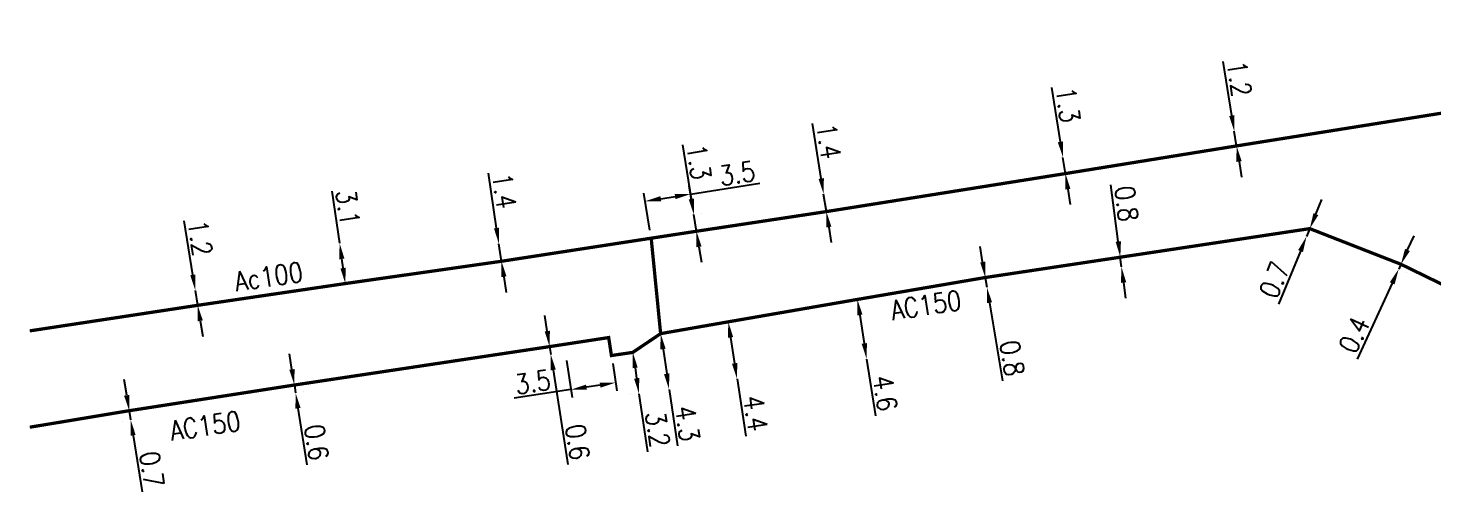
# Model space of a CAD drawing. Header units: millimetres. Extents: x 150998 to 151977, y 126997 to 128005.
# Drawn here: x 150999.9 to 151106.9, y 127576 to 127611.4 of the extents above; entities that cross this region are included whole.
import ezdxf

# ---------------------------------------------------------------- set-up
doc = ezdxf.new("R2010")
doc.units = ezdxf.units.MM
doc.header["$PDMODE"] = 34
doc.linetypes.add('L_100_AP', pattern=[14, 10, -1.5, 1, -1.5])
doc.layers.get('DEFPOINTS').update_dxf_attribs({"linetype": 'CONTINUOUS'})
doc.layers.add('L_140', color=3, linetype='CONTINUOUS')
doc.styles.get("Standard").update_dxf_attribs({"font": 'romans.shx', "width": 0.85})
doc.dimstyles.get("Standard").update_dxf_attribs({"dimtxt": 1.5, "dimasz": 1.2, "dimexe": 0.625, "dimexo": 0.625, "dimgap": 0.25, "dimtad": 1, "dimdec": 1, "dimzin": 0, "dimdsep": 46, "dimtxsty": 'Standard', "dimcen": -0.5, "dimadec": 0, "dimazin": 0, "dimtfac": 1, "dimtdec": 1, "dimtmove": 0, "dimatfit": 3, "dimfxl": 0, "dimtolj": 1, "dimtzin": 0, "dimarcsym": 0})

# ---------------------------------------------------------------- blocks, each defined once
blk = doc.blocks.new('*D420')
at = {"layer": 'DEFPOINTS', "color": 0, "linetype": 'Continuous', "transparency": 16777216}
for p in [(151007.58, 127582.2), (151007.69, 127581.51), (151007.69, 127581.51)]:
    blk.add_point(p, dxfattribs=at)
at = {"layer": 'L_140', "color": 0, "linetype": 'Continuous', "lineweight": -2, "transparency": 16777216}
for p, q in [((151007.39, 127583.38), (151007.2, 127584.57)), ((151007.58, 127582.2), (151007.69, 127581.51)), ((151006.96, 127582.1), (151006.96, 127582.1)), ((151007.07, 127581.41), (151007.07, 127581.41)), ((151007.88, 127580.32), (151008.56, 127576))]:
    blk.add_line(p, q, dxfattribs=at)
at = {"layer": 'L_140', "color": 0, "linetype": 'Continuous', "transparency": 16777216}
for points in [[(151007.59, 127583.41), (151007.19, 127583.35), (151007.58, 127582.2)], [(151008.07, 127580.35), (151007.68, 127580.29), (151007.69, 127581.51)]]:
    blk.add_solid(points, dxfattribs=at)
at = {"layer": 'L_140', "color": 0, "linetype": 'Continuous', "transparency": 16777216, "insert": (151009.3, 127577.73), "char_height": 1.5, "attachment_point": 5, "rotation": 278.9995}
blk.add_mtext('\\A1;0.7', dxfattribs=at)
blk = doc.blocks.new('*D421')
at = {"layer": 'DEFPOINTS', "color": 0, "linetype": 'Continuous', "transparency": 16777216}
for p in [(151020.17, 127584.16), (151020.26, 127583.57), (151020.26, 127583.57)]:
    blk.add_point(p, dxfattribs=at)
at = {"layer": 'L_140', "color": 0, "linetype": 'Continuous', "lineweight": -2, "transparency": 16777216}
for p, q in [((151019.98, 127585.35), (151019.8, 127586.54)), ((151020.17, 127584.16), (151020.26, 127583.57)), ((151020.78, 127584.26), (151020.78, 127584.26)), ((151020.88, 127583.67), (151020.88, 127583.67)), ((151020.44, 127582.39), (151021.12, 127578.07))]:
    blk.add_line(p, q, dxfattribs=at)
at = {"layer": 'L_140', "color": 0, "linetype": 'Continuous', "transparency": 16777216}
for points in [[(151020.18, 127585.38), (151019.78, 127585.32), (151020.17, 127584.16)], [(151020.64, 127582.42), (151020.25, 127582.35), (151020.26, 127583.57)]]:
    blk.add_solid(points, dxfattribs=at)
at = {"layer": 'L_140', "color": 0, "linetype": 'Continuous', "transparency": 16777216, "insert": (151021.86, 127579.79), "char_height": 1.5, "attachment_point": 5, "rotation": 278.8696}
blk.add_mtext('\\A1;0.6', dxfattribs=at)
blk = doc.blocks.new('*D422')
at = {"layer": 'DEFPOINTS', "color": 0, "linetype": 'Continuous', "transparency": 16777216}
for p in [(151039.62, 127587.09), (151039.71, 127586.49), (151039.71, 127586.49)]:
    blk.add_point(p, dxfattribs=at)
at = {"layer": 'L_140', "color": 0, "linetype": 'Continuous', "lineweight": -2, "transparency": 16777216}
for p, q in [((151039.44, 127588.27), (151039.26, 127589.46)), ((151039.62, 127587.09), (151039.71, 127586.49)), ((151039.9, 127585.31), (151041, 127578.09))]:
    blk.add_line(p, q, dxfattribs=at)
at = {"layer": 'L_140', "color": 0, "linetype": 'Continuous', "transparency": 16777216}
for points in [[(151039.64, 127588.3), (151039.24, 127588.24), (151039.62, 127587.09)], [(151040.09, 127585.34), (151039.7, 127585.28), (151039.71, 127586.49)]]:
    blk.add_solid(points, dxfattribs=at)
at = {"layer": 'L_140', "color": 0, "linetype": 'Continuous', "transparency": 16777216, "insert": (151041.75, 127579.81), "char_height": 1.5, "attachment_point": 5, "rotation": 278.7331}
blk.add_mtext('\\A1;0.6', dxfattribs=at)
blk = doc.blocks.new('*D423')
at = {"layer": 'DEFPOINTS', "color": 0, "linetype": 'Continuous', "transparency": 16777216}
for p in [(151040.8, 127586.66), (151044.33, 127586.41), (151041.24, 127583.81)]:
    blk.add_point(p, dxfattribs=at)
at = {"layer": 'L_140', "color": 0, "linetype": 'Continuous', "lineweight": -2, "transparency": 16777216}
for p, q in [((151040.9, 127586.04), (151041.33, 127583.2)), ((151044.43, 127585.79), (151044.75, 127583.72)), ((151041.24, 127583.81), (151036.92, 127583.15)), ((151043.46, 127584.16), (151042.42, 127584))]:
    blk.add_line(p, q, dxfattribs=at)
at = {"layer": 'L_140', "color": 0, "linetype": 'Continuous', "transparency": 16777216}
for points in [[(151043.43, 127584.35), (151043.5, 127583.96), (151044.65, 127584.34)], [(151042.39, 127584.19), (151042.46, 127583.8), (151041.24, 127583.81)]]:
    blk.add_solid(points, dxfattribs=at)
at = {"layer": 'L_140', "color": 0, "linetype": 'Continuous', "transparency": 16777216, "insert": (151038.33, 127584.38), "char_height": 1.5, "attachment_point": 5, "rotation": 8.7331}
blk.add_mtext('\\A1;3.5', dxfattribs=at)
blk = doc.blocks.new('*D424')
at = {"layer": 'DEFPOINTS', "color": 0, "linetype": 'Continuous', "transparency": 16777216}
for p in [(151045.96, 127586.65), (151046.43, 127583.49), (151046.43, 127583.49)]:
    blk.add_point(p, dxfattribs=at)
at = {"layer": 'L_140', "color": 0, "linetype": 'Continuous', "lineweight": -2, "transparency": 16777216}
for p, q in [((151045.34, 127586.56), (151045.34, 127586.56)), ((151046.14, 127585.47), (151046.25, 127584.67)), ((151045.81, 127583.4), (151045.81, 127583.4)), ((151046.43, 127583.49), (151047.09, 127579.07))]:
    blk.add_line(p, q, dxfattribs=at)
at = {"layer": 'L_140', "color": 0, "linetype": 'Continuous', "transparency": 16777216}
for points in [[(151046.33, 127585.5), (151045.94, 127585.44), (151045.96, 127586.65)], [(151046.45, 127584.7), (151046.06, 127584.64), (151046.43, 127583.49)]]:
    blk.add_solid(points, dxfattribs=at)
at = {"layer": 'L_140', "color": 0, "linetype": 'Continuous', "transparency": 16777216, "insert": (151047.85, 127580.78), "char_height": 1.5, "attachment_point": 5, "rotation": 278.4988}
blk.add_mtext('\\A1;3.2', dxfattribs=at)
blk = doc.blocks.new('*D425')
at = {"layer": 'DEFPOINTS', "color": 0, "linetype": 'Continuous', "transparency": 16777216}
for p in [(151048.08, 127588.08), (151048.72, 127583.83), (151048.72, 127583.83)]:
    blk.add_point(p, dxfattribs=at)
at = {"layer": 'L_140', "color": 0, "linetype": 'Continuous', "lineweight": -2, "transparency": 16777216}
for p, q in [((151048.26, 127586.9), (151048.54, 127585.02)), ((151048.72, 127583.83), (151049.37, 127579.51))]:
    blk.add_line(p, q, dxfattribs=at)
at = {"layer": 'L_140', "color": 0, "linetype": 'Continuous', "transparency": 16777216}
for points in [[(151048.46, 127586.93), (151048.06, 127586.87), (151048.08, 127588.08)], [(151048.74, 127585.05), (151048.34, 127584.99), (151048.72, 127583.83)]]:
    blk.add_solid(points, dxfattribs=at)
at = {"layer": 'L_140', "color": 0, "linetype": 'Continuous', "transparency": 16777216, "insert": (151050.12, 127581.22), "char_height": 1.5, "attachment_point": 5, "rotation": 278.4988}
blk.add_mtext('\\A1;4.3', dxfattribs=at)
blk = doc.blocks.new('*D426')
at = {"layer": 'DEFPOINTS', "color": 0, "linetype": 'Continuous', "transparency": 16777216}
for p in [(151063.08, 127590.69), (151063.78, 127586.14), (151063.78, 127586.14)]:
    blk.add_point(p, dxfattribs=at)
at = {"layer": 'L_140', "color": 0, "linetype": 'Continuous', "lineweight": -2, "transparency": 16777216}
for p, q in [((151063.26, 127589.5), (151063.6, 127587.33)), ((151063.78, 127586.14), (151064.45, 127581.82))]:
    blk.add_line(p, q, dxfattribs=at)
at = {"layer": 'L_140', "color": 0, "linetype": 'Continuous', "transparency": 16777216}
for points in [[(151063.46, 127589.53), (151063.07, 127589.47), (151063.08, 127590.69)], [(151063.8, 127587.36), (151063.4, 127587.3), (151063.78, 127586.14)]]:
    blk.add_solid(points, dxfattribs=at)
at = {"layer": 'L_140', "color": 0, "linetype": 'Continuous', "transparency": 16777216, "insert": (151065.19, 127583.54), "char_height": 1.5, "attachment_point": 5, "rotation": 278.7464}
blk.add_mtext('\\A1;4.6', dxfattribs=at)
blk = doc.blocks.new('*D427')
at = {"layer": 'DEFPOINTS', "color": 0, "linetype": 'Continuous', "transparency": 16777216}
for p in [(151072.82, 127592.36), (151072.94, 127591.62), (151072.94, 127591.62)]:
    blk.add_point(p, dxfattribs=at)
at = {"layer": 'L_140', "color": 0, "linetype": 'Continuous', "lineweight": -2, "transparency": 16777216}
for p, q in [((151072.62, 127593.55), (151072.42, 127594.73)), ((151072.82, 127592.36), (151072.94, 127591.62)), ((151073.14, 127590.44), (151074.14, 127584.47))]:
    blk.add_line(p, q, dxfattribs=at)
at = {"layer": 'L_140', "color": 0, "linetype": 'Continuous', "transparency": 16777216}
for points in [[(151072.82, 127593.58), (151072.43, 127593.51), (151072.82, 127592.36)], [(151073.34, 127590.47), (151072.95, 127590.41), (151072.94, 127591.62)]]:
    blk.add_solid(points, dxfattribs=at)
at = {"layer": 'L_140', "color": 0, "linetype": 'Continuous', "transparency": 16777216, "insert": (151074.87, 127586.2), "char_height": 1.5, "attachment_point": 5, "rotation": 279.4963}
blk.add_mtext('\\A1;0.8', dxfattribs=at)
blk = doc.blocks.new('*D428')
at = {"layer": 'DEFPOINTS', "color": 0, "linetype": 'Continuous', "transparency": 16777216}
for p in [(151083.11, 127593.91), (151083.2, 127593.17), (151083.2, 127593.17)]:
    blk.add_point(p, dxfattribs=at)
at = {"layer": 'L_140', "color": 0, "linetype": 'Continuous', "lineweight": -2, "transparency": 16777216}
for p, q in [((151082.96, 127595.1), (151082.4, 127599.44)), ((151083.2, 127593.17), (151083.11, 127593.91)), ((151083.36, 127591.98), (151083.51, 127590.79))]:
    blk.add_line(p, q, dxfattribs=at)
at = {"layer": 'L_140', "color": 0, "linetype": 'Continuous', "transparency": 16777216}
for points in [[(151083.16, 127595.13), (151082.76, 127595.08), (151083.11, 127593.91)], [(151083.56, 127592), (151083.16, 127591.95), (151083.2, 127593.17)]]:
    blk.add_solid(points, dxfattribs=at)
at = {"layer": 'L_140', "color": 0, "linetype": 'Continuous', "transparency": 16777216, "insert": (151083.59, 127597.99), "char_height": 1.5, "attachment_point": 5, "rotation": 277.3026}
blk.add_mtext('\\A1;0.8', dxfattribs=at)
blk = doc.blocks.new('*D429')
at = {"layer": 'DEFPOINTS', "color": 0, "linetype": 'Continuous', "transparency": 16777216}
for p in [(151104.33, 127593.01), (151104.33, 127593.01), (151104.5, 127593.37)]:
    blk.add_point(p, dxfattribs=at)
at = {"layer": 'L_140', "color": 0, "linetype": 'Continuous', "lineweight": -2, "transparency": 16777216}
for p, q in [((151105, 127594.46), (151105.5, 127595.55)), ((151104.5, 127593.37), (151104.33, 127593.01)), ((151105.06, 127593.11), (151105.06, 127593.11)), ((151103.83, 127591.92), (151101.17, 127586.12)), ((151104.9, 127592.75), (151104.9, 127592.75))]:
    blk.add_line(p, q, dxfattribs=at)
at = {"layer": 'L_140', "color": 0, "linetype": 'Continuous', "transparency": 16777216}
for points in [[(151104.81, 127594.55), (151105.18, 127594.38), (151104.5, 127593.37)], [(151103.65, 127592), (151104.01, 127591.83), (151104.33, 127593.01)]]:
    blk.add_solid(points, dxfattribs=at)
at = {"layer": 'L_140', "color": 0, "linetype": 'Continuous', "transparency": 16777216, "insert": (151100.93, 127588), "char_height": 1.5, "attachment_point": 5, "rotation": 65.3687}
blk.add_mtext('\\A1;0.4', dxfattribs=at)
blk = doc.blocks.new('*D431')
at = {"layer": 'DEFPOINTS', "color": 0, "linetype": 'Continuous', "transparency": 16777216}
for p in [(151097.55, 127596.09), (151097.55, 127596.09), (151097.3, 127595.49)]:
    blk.add_point(p, dxfattribs=at)
at = {"layer": 'L_140', "color": 0, "linetype": 'Continuous', "lineweight": -2, "transparency": 16777216}
for p, q in [((151098.01, 127597.19), (151098.47, 127598.3)), ((151097.55, 127596.09), (151097.3, 127595.49)), ((151096.84, 127594.38), (151095.17, 127590.34))]:
    blk.add_line(p, q, dxfattribs=at)
at = {"layer": 'L_140', "color": 0, "linetype": 'Continuous', "transparency": 16777216}
for points in [[(151097.83, 127597.27), (151098.2, 127597.12), (151097.55, 127596.09)], [(151096.66, 127594.45), (151097.03, 127594.3), (151097.3, 127595.49)]]:
    blk.add_solid(points, dxfattribs=at)
at = {"layer": 'L_140', "color": 0, "linetype": 'Continuous', "transparency": 16777216, "insert": (151094.85, 127592.19), "char_height": 1.5, "attachment_point": 5, "rotation": 67.4987}
blk.add_mtext('\\A1;0.7', dxfattribs=at)
blk = doc.blocks.new('*D445')
at = {"layer": 'DEFPOINTS', "color": 0, "linetype": 'Continuous', "transparency": 16777216}
for p in [(151012.62, 127591.37), (151012.62, 127591.37), (151012.8, 127590.24)]:
    blk.add_point(p, dxfattribs=at)
at = {"layer": 'L_140', "color": 0, "linetype": 'Continuous', "lineweight": -2, "transparency": 16777216}
for p, q in [((151012.43, 127592.56), (151011.76, 127596.69)), ((151012.8, 127590.24), (151012.62, 127591.37)), ((151012.99, 127589.05), (151013.18, 127587.87))]:
    blk.add_line(p, q, dxfattribs=at)
at = {"layer": 'L_140', "color": 0, "linetype": 'Continuous', "transparency": 16777216}
for points in [[(151012.62, 127592.59), (151012.23, 127592.53), (151012.62, 127591.37)], [(151013.19, 127589.09), (151012.79, 127589.02), (151012.8, 127590.24)]]:
    blk.add_solid(points, dxfattribs=at)
at = {"layer": 'L_140', "color": 0, "linetype": 'Continuous', "transparency": 16777216, "insert": (151012.98, 127595.38), "char_height": 1.5, "attachment_point": 5, "rotation": 279.1767}
blk.add_mtext('\\A1;1.2', dxfattribs=at)
blk = doc.blocks.new('*D446')
at = {"layer": 'DEFPOINTS', "color": 0, "linetype": 'Continuous', "transparency": 16777216}
for p in [(151023.62, 127594.97), (151023.62, 127594.97), (151024.05, 127591.9)]:
    blk.add_point(p, dxfattribs=at)
at = {"layer": 'L_140', "color": 0, "linetype": 'Continuous', "lineweight": -2, "transparency": 16777216}
for p, q in [((151023.62, 127594.97), (151023.06, 127598.94)), ((151023.88, 127593.09), (151023.78, 127593.78))]:
    blk.add_line(p, q, dxfattribs=at)
at = {"layer": 'L_140', "color": 0, "linetype": 'Continuous', "transparency": 16777216}
for points in [[(151023.98, 127593.81), (151023.58, 127593.75), (151023.62, 127594.97)], [(151024.08, 127593.11), (151023.68, 127593.06), (151024.05, 127591.9)]]:
    blk.add_solid(points, dxfattribs=at)
at = {"layer": 'L_140', "color": 0, "linetype": 'Continuous', "transparency": 16777216, "insert": (151024.25, 127597.69), "char_height": 1.5, "attachment_point": 5, "rotation": 277.955}
blk.add_mtext('\\A1;3.1', dxfattribs=at)
blk = doc.blocks.new('*D447')
at = {"layer": 'DEFPOINTS', "color": 0, "linetype": 'Continuous', "transparency": 16777216}
for p in [(151035.75, 127594.94), (151035.75, 127594.94), (151035.95, 127593.6)]:
    blk.add_point(p, dxfattribs=at)
at = {"layer": 'L_140', "color": 0, "linetype": 'Continuous', "lineweight": -2, "transparency": 16777216}
for p, q in [((151035.58, 127596.13), (151034.95, 127600.33)), ((151035.95, 127593.6), (151035.75, 127594.94)), ((151036.13, 127592.42), (151036.3, 127591.23))]:
    blk.add_line(p, q, dxfattribs=at)
at = {"layer": 'L_140', "color": 0, "linetype": 'Continuous', "transparency": 16777216}
for points in [[(151035.77, 127596.16), (151035.38, 127596.1), (151035.75, 127594.94)], [(151036.33, 127592.45), (151035.93, 127592.39), (151035.95, 127593.6)]]:
    blk.add_solid(points, dxfattribs=at)
at = {"layer": 'L_140', "color": 0, "linetype": 'Continuous', "transparency": 16777216, "insert": (151036.17, 127598.97), "char_height": 1.5, "attachment_point": 5, "rotation": 278.4502}
blk.add_mtext('\\A1;1.4', dxfattribs=at)
blk = doc.blocks.new('*D448')
at = {"layer": 'DEFPOINTS', "color": 0, "linetype": 'Continuous', "transparency": 16777216}
for p in [(151050.61, 127597.17), (151050.61, 127597.17), (151050.81, 127595.89)]:
    blk.add_point(p, dxfattribs=at)
at = {"layer": 'L_140', "color": 0, "linetype": 'Continuous', "lineweight": -2, "transparency": 16777216}
for p, q in [((151050.42, 127598.36), (151049.76, 127602.49)), ((151050.81, 127595.89), (151050.61, 127597.17)), ((151051.23, 127597.27), (151051.23, 127597.27)), ((151051.43, 127595.98), (151051.43, 127595.98)), ((151051, 127594.7), (151051.19, 127593.52))]:
    blk.add_line(p, q, dxfattribs=at)
at = {"layer": 'L_140', "color": 0, "linetype": 'Continuous', "transparency": 16777216}
for points in [[(151050.62, 127598.39), (151050.22, 127598.32), (151050.61, 127597.17)], [(151051.2, 127594.73), (151050.8, 127594.67), (151050.81, 127595.89)]]:
    blk.add_solid(points, dxfattribs=at)
at = {"layer": 'L_140', "color": 0, "linetype": 'Continuous', "transparency": 16777216, "insert": (151050.99, 127601.17), "char_height": 1.5, "attachment_point": 5, "rotation": 279.0152}
blk.add_mtext('\\A1;1.3', dxfattribs=at)
blk = doc.blocks.new('*D449')
at = {"layer": 'DEFPOINTS', "color": 0, "linetype": 'Continuous', "transparency": 16777216}
for p in [(151060.5, 127598.73), (151060.5, 127598.73), (151060.71, 127597.39)]:
    blk.add_point(p, dxfattribs=at)
at = {"layer": 'L_140', "color": 0, "linetype": 'Continuous', "lineweight": -2, "transparency": 16777216}
for p, q in [((151060.32, 127599.91), (151059.66, 127604.11)), ((151060.71, 127597.39), (151060.5, 127598.73)), ((151060.9, 127596.21), (151061.08, 127595.02))]:
    blk.add_line(p, q, dxfattribs=at)
at = {"layer": 'L_140', "color": 0, "linetype": 'Continuous', "transparency": 16777216}
for points in [[(151060.52, 127599.94), (151060.12, 127599.88), (151060.5, 127598.73)], [(151061.09, 127596.24), (151060.7, 127596.18), (151060.71, 127597.39)]]:
    blk.add_solid(points, dxfattribs=at)
at = {"layer": 'L_140', "color": 0, "linetype": 'Continuous', "transparency": 16777216, "insert": (151060.89, 127602.76), "char_height": 1.5, "attachment_point": 5, "rotation": 278.8628}
blk.add_mtext('\\A1;1.4', dxfattribs=at)
blk = doc.blocks.new('*D450')
at = {"layer": 'DEFPOINTS', "color": 0, "linetype": 'Continuous', "transparency": 16777216}
for p in [(151078.74, 127601.52), (151078.74, 127601.52), (151078.93, 127600.29)]:
    blk.add_point(p, dxfattribs=at)
at = {"layer": 'L_140', "color": 0, "linetype": 'Continuous', "lineweight": -2, "transparency": 16777216}
for p, q in [((151078.55, 127602.71), (151077.9, 127606.85)), ((151078.93, 127600.29), (151078.74, 127601.52)), ((151079.11, 127599.1), (151079.3, 127597.92))]:
    blk.add_line(p, q, dxfattribs=at)
at = {"layer": 'L_140', "color": 0, "linetype": 'Continuous', "transparency": 16777216}
for points in [[(151078.75, 127602.74), (151078.35, 127602.68), (151078.74, 127601.52)], [(151079.31, 127599.13), (151078.92, 127599.07), (151078.93, 127600.29)]]:
    blk.add_solid(points, dxfattribs=at)
at = {"layer": 'L_140', "color": 0, "linetype": 'Continuous', "transparency": 16777216, "insert": (151079.12, 127605.53), "char_height": 1.5, "attachment_point": 5, "rotation": 278.8962}
blk.add_mtext('\\A1;1.3', dxfattribs=at)
blk = doc.blocks.new('*D451')
at = {"layer": 'DEFPOINTS', "color": 0, "linetype": 'Continuous', "transparency": 16777216}
for p in [(151091.79, 127603.53), (151091.79, 127603.53), (151091.97, 127602.4)]:
    blk.add_point(p, dxfattribs=at)
at = {"layer": 'L_140', "color": 0, "linetype": 'Continuous', "lineweight": -2, "transparency": 16777216}
for p, q in [((151091.61, 127604.72), (151090.95, 127608.85)), ((151091.97, 127602.4), (151091.79, 127603.53)), ((151092.16, 127601.21), (151092.35, 127600.02))]:
    blk.add_line(p, q, dxfattribs=at)
at = {"layer": 'L_140', "color": 0, "linetype": 'Continuous', "transparency": 16777216}
for points in [[(151091.8, 127604.75), (151091.41, 127604.68), (151091.79, 127603.53)], [(151092.36, 127601.24), (151091.96, 127601.18), (151091.97, 127602.4)]]:
    blk.add_solid(points, dxfattribs=at)
at = {"layer": 'L_140', "color": 0, "linetype": 'Continuous', "transparency": 16777216, "insert": (151092.17, 127607.53), "char_height": 1.5, "attachment_point": 5, "rotation": 279.0153}
blk.add_mtext('\\A1;1.2', dxfattribs=at)
blk = doc.blocks.new('*D945')
at = {"layer": 'DEFPOINTS', "color": 0, "linetype": 'Continuous', "transparency": 16777216}
for p in [(151050.36, 127598.73), (151050.61, 127597.17), (151047.36, 127595.36)]:
    blk.add_point(p, dxfattribs=at)
at = {"layer": 'L_140', "color": 0, "linetype": 'Continuous', "lineweight": -2, "transparency": 16777216}
for p, q in [((151050.51, 127597.79), (151050.26, 127599.35)), ((151050.36, 127598.73), (151055.64, 127599.57)), ((151047.26, 127595.97), (151046.81, 127598.8)), ((151048.09, 127598.37), (151049.18, 127598.54))]:
    blk.add_line(p, q, dxfattribs=at)
at = {"layer": 'L_140', "color": 0, "linetype": 'Continuous', "transparency": 16777216}
for points in [[(151048.06, 127598.57), (151048.13, 127598.17), (151046.91, 127598.18)], [(151049.15, 127598.74), (151049.21, 127598.34), (151050.36, 127598.73)]]:
    blk.add_solid(points, dxfattribs=at)
at = {"layer": 'L_140', "color": 0, "linetype": 'Continuous', "transparency": 16777216, "insert": (151053.91, 127600.3), "char_height": 1.5, "attachment_point": 5, "rotation": 9.0152}
blk.add_mtext('\\A1;3.5', dxfattribs=at)
blk = doc.blocks.new('*D946')
at = {"layer": 'DEFPOINTS', "color": 0, "linetype": 'Continuous', "transparency": 16777216}
for p in [(151053.23, 127588.98), (151053.9, 127584.63), (151053.9, 127584.63)]:
    blk.add_point(p, dxfattribs=at)
at = {"layer": 'L_140', "color": 0, "linetype": 'Continuous', "lineweight": -2, "transparency": 16777216}
for p, q in [((151053.41, 127587.79), (151053.72, 127585.81)), ((151053.9, 127584.63), (151054.57, 127580.25))]:
    blk.add_line(p, q, dxfattribs=at)
at = {"layer": 'L_140', "color": 0, "linetype": 'Continuous', "transparency": 16777216}
for points in [[(151053.61, 127587.82), (151053.22, 127587.76), (151053.23, 127588.98)], [(151053.92, 127585.84), (151053.52, 127585.78), (151053.9, 127584.63)]]:
    blk.add_solid(points, dxfattribs=at)
at = {"layer": 'L_140', "color": 0, "linetype": 'Continuous', "transparency": 16777216, "insert": (151055.32, 127582), "char_height": 1.5, "attachment_point": 5, "rotation": 278.7447}
blk.add_mtext('\\A1;4.4', dxfattribs=at)

msp = doc.modelspace()

# ---------------------------------------------------------------- linework, layer by layer
at = {"layer": 'L_140', "linetype": 'L_100_AP', "flags": 128}
for points in [[(151000, 127588.29, 0.25, 0.25, 0), (151012.8, 127590.24, 0.25, 0.25, 0), (151024.05, 127591.9, 0.25, 0.25, 0), (151035.95, 127593.6, 0.25, 0.25, 0), (151047.36, 127595.36, 0.25, 0.25, 0), (151050.81, 127595.89, 0.25, 0.25, 0), (151060.71, 127597.39, 0.25, 0.25, 0), (151078.93, 127600.29, 0.25, 0.25, 0), (151091.97, 127602.4, 0.25, 0.25, 0), (151119.31, 127606.77, 0.25, 0.25, 0), (151141.63, 127610.38, 0.25, 0.25, 0), (151147.29, 127611.26, 0, 0, 0)], [(151123.28, 127580.22, 0.25, 0.25, 0), (151123.04, 127580.69, 0.25, 0.25, 0), (151122.58, 127581.35, 0.25, 0.25, 0), (151121.53, 127582.82, 0.25, 0.25, 0), (151119.77, 127585.43, 0.25, 0.25, 0), (151113.41, 127589.02, 0.25, 0.25, 0), (151104.5, 127593.37, 0.25, 0.25, 0), (151097.55, 127596.09, 0.25, 0.25, 0), (151083.11, 127593.91, 0.25, 0.25, 0), (151072.82, 127592.36, 0.25, 0.25, 0), (151063.08, 127590.69, 0.25, 0.25, 0), (151053.23, 127588.98, 0.25, 0.25, 0), (151048.08, 127588.08, 0.25, 0.25, 0), (151045.96, 127586.65, 0.25, 0.25, 0), (151044.33, 127586.41, 0.25, 0.25, 0), (151044.12, 127587.78, 0.25, 0.25, 0), (151039.62, 127587.09, 0.25, 0.25, 0), (151020.17, 127584.16, 0.25, 0.25, 0), (151007.58, 127582.2, 0.25, 0.25, 0), (151000, 127580.94, 0, 0, 0)]]:
    msp.add_lwpolyline(points, format="xyseb", dxfattribs=at)
at = {"layer": 'L_140', "linetype": 'L_100_AP', "const_width": 0.25, "flags": 128}
msp.add_lwpolyline([(151047.36, 127595.36), (151048.08, 127588.08)], dxfattribs=at)

# ---------------------------------------------------------------- texts
at = {"layer": 'L_140', "linetype": 'Continuous', "width": 0.85}
for s, p in [('Ac100', (151015.72, 127591.3)), ('AC150', (151065.74, 127589.11)), ('AC150', (151010.81, 127579.91))]:
    msp.add_text(s, height=1.5, rotation=8.5699, dxfattribs=at).set_placement(p)

# ---------------------------------------------------------------- dimensions: what is measured, and where the dimension line sits
at = {"layer": 'L_140', "linetype": 'Continuous'}
for base, p1, p2, angle, picture, middle in [((151091.79, 127603.53), (151091.97, 127602.4), (151091.79, 127603.53), 279.0153, '*D451', (151091.18, 127607.38)), ((151078.74, 127601.52), (151078.93, 127600.29), (151078.74, 127601.52), 278.8962, '*D450', (151078.13, 127605.37)), ((151060.5036, 127598.7285), (151060.7116, 127597.3946), (151060.5036, 127598.7285), 278.8628, '*D449', (151059.8989, 127602.6066)), ((151050.61, 127597.17), (151050.81, 127595.89), (151050.61, 127597.17), 279.0152, '*D448', (151050, 127601.02)), ((151050.36, 127598.73), (151047.36, 127595.36), (151050.61, 127597.17), 189.0152, '*D945', (151054.07, 127599.32)), ((151035.75, 127594.94), (151035.95, 127593.6), (151035.75, 127594.94), 278.4502, '*D447', (151035.18, 127598.82)), ((151083.2, 127593.17), (151083.11, 127593.91), (151083.2, 127593.17), 97.3026, '*D428', (151082.6, 127597.87)), ((151023.62, 127594.97), (151024.05, 127591.9), (151023.62, 127594.97), 277.955, '*D446', (151023.26, 127597.55)), ((151097.5514, 127596.0863), (151097.3026, 127595.4858), (151097.5514, 127596.0863), 247.4987, '*D431', (151095.7772, 127591.8035)), ((151012.62, 127591.37), (151012.8, 127590.24), (151012.62, 127591.37), 279.1767, '*D445', (151012, 127595.22)), ((151104.33, 127593.01), (151104.5, 127593.37), (151104.33, 127593.01), 65.3687, '*D429', (151101.84, 127587.59)), ((151072.9446, 127591.6239), (151072.8209, 127592.3636), (151072.9446, 127591.6239), 99.4963, '*D427', (151073.8789, 127586.0385)), ((151063.78, 127586.14), (151063.08, 127590.69), (151063.78, 127586.14), 98.7464, '*D426', (151064.2, 127583.39)), ((151039.71, 127586.49), (151039.62, 127587.09), (151039.71, 127586.49), 98.7331, '*D422', (151040.76, 127579.66)), ((151053.9, 127584.63), (151053.23, 127588.98), (151053.9, 127584.63), 98.7447, '*D946', (151054.33, 127581.84)), ((151048.72, 127583.83), (151048.08, 127588.08), (151048.72, 127583.83), 98.4988, '*D425', (151049.13, 127581.07)), ((151020.26, 127583.57), (151020.17, 127584.16), (151020.26, 127583.57), 98.8696, '*D421', (151020.87, 127579.63)), ((151041.24, 127583.81), (151044.33, 127586.41), (151040.8, 127586.66), 8.7331, '*D423', (151038.49, 127583.39)), ((151046.43, 127583.49), (151045.96, 127586.65), (151046.43, 127583.49), 98.4988, '*D424', (151046.86, 127580.63)), ((151007.69, 127581.51), (151007.58, 127582.2), (151007.69, 127581.51), 98.9995, '*D420', (151008.31, 127577.57))]:
    dim = msp.add_linear_dim(base=base, p1=p1, p2=p2, angle=angle, dimstyle='Standard', dxfattribs=at)
    dim.commit()
    dim.dimension.update_dxf_attribs({"geometry": picture, "text_midpoint": middle, "dimtype": 160})

doc.saveas('drawing.dxf')
